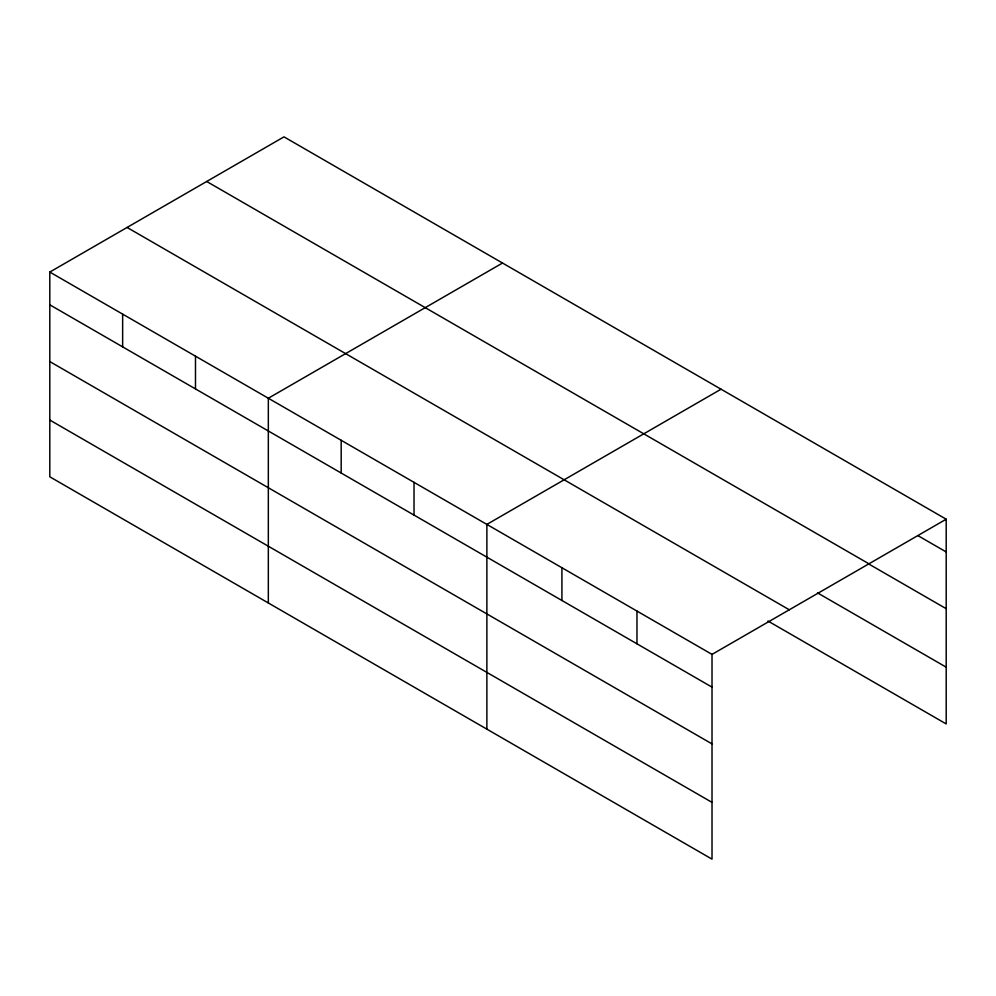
<?xml version="1.0" encoding="UTF-8"?>
<svg xmlns="http://www.w3.org/2000/svg" width="996" height="996" viewBox="0 0 996 996"><rect width="100%" height="100%" fill="white"/><g stroke="black" fill="none" stroke-linecap="round" stroke-linejoin="round"><path stroke-width="1.49" d="M712.016 743.9L712.016 654.397L49.8 272.07L49.8 476.798L712.016 859.137L712.016 743.9L49.8 361.573M767.953 621.018L946.2 723.93L946.2 519.202L283.985 136.863L49.8 272.07M502.507 263.044L268.335 398.238L268.335 602.966M721.042 389.212L486.87 524.406L486.87 729.134M712.016 654.397L946.2 519.202M918.051 535.699L946.2 551.946M206.695 181.484L868.923 563.811M868.462 563.823L946.2 608.693M817.542 592.894L946.2 667.171M127.077 227.449L789.305 609.789M49.8 304.813L712.016 687.14M49.8 420.051L712.016 802.378M636.967 611.071L636.967 643.814M561.918 567.745L561.918 600.488M414.025 482.35L414.025 515.094M341.18 440.294L341.18 473.038M195.49 356.182L195.49 388.926M122.645 314.126L122.645 346.869"/></g></svg>
